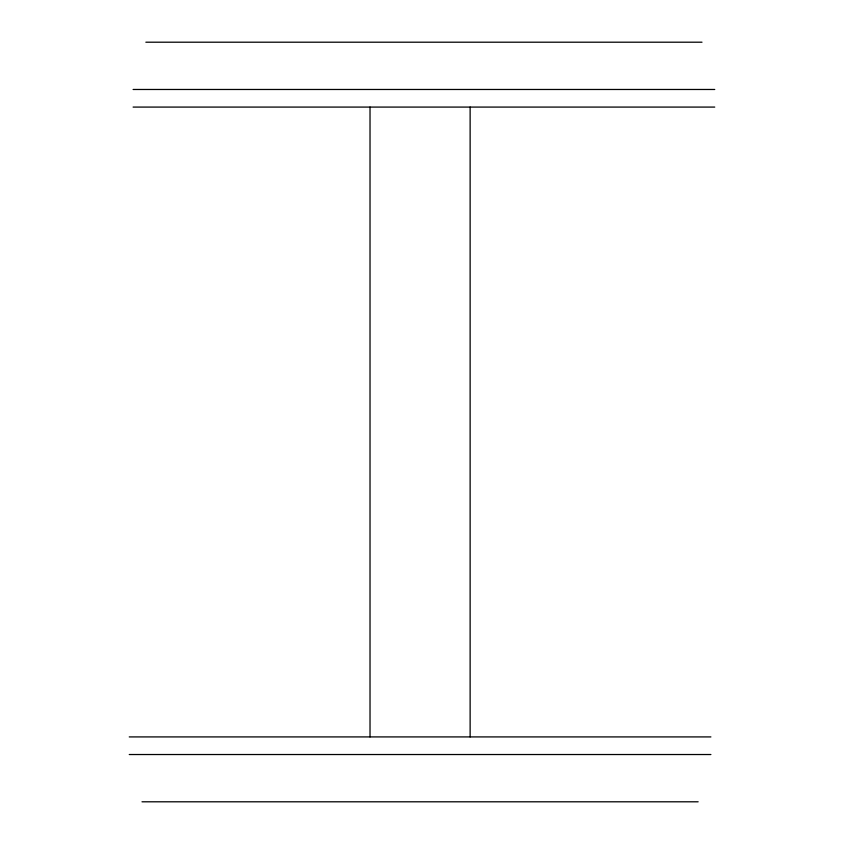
<?xml version="1.0" encoding="UTF-8"?>
<svg xmlns="http://www.w3.org/2000/svg" width="844" height="844" viewBox="0 0 844 844"><rect width="100%" height="100%" fill="white"/><g stroke="black" fill="none" stroke-linecap="round" stroke-linejoin="round"><path stroke-width="1.27" d="M145.854 42.2L701.997 42.2M133.099 89.475L714.752 89.475M133.099 107.082L714.752 107.082M129.248 736.917L710.901 736.917M129.248 754.525L710.901 754.525M142.003 801.8L698.146 801.8M470.129 107.082L470.129 736.917M370.02 107.082L370.02 736.917"/></g></svg>
